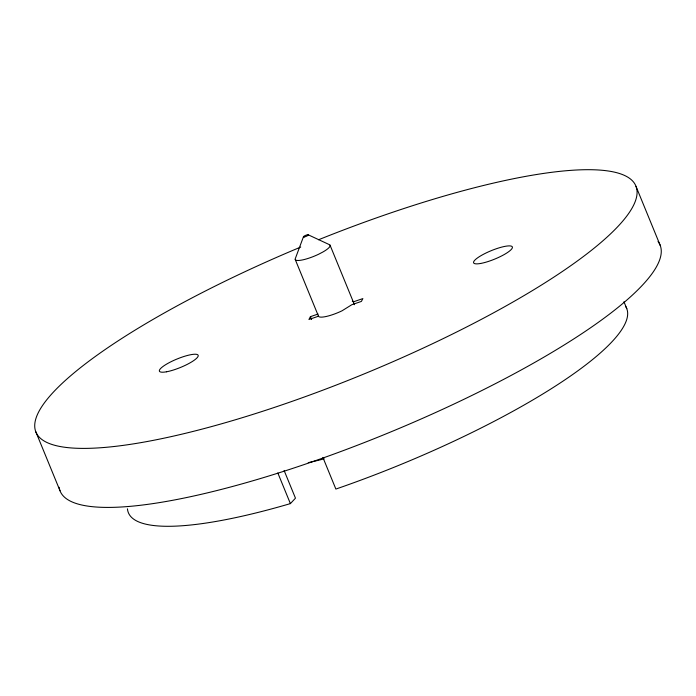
<?xml version="1.0" encoding="UTF-8"?>
<svg xmlns="http://www.w3.org/2000/svg" width="696" height="696" viewBox="0 0 696 696"><rect width="100%" height="100%" fill="white"/><g stroke="black" fill="none" stroke-linecap="round" stroke-linejoin="round"><path stroke-width="1.04" d="M303.491 236.684L295.417 258.329A18.827 4.106 -22.3 0 0 318.759 254.17L322.796 252.065A18.827 4.106 -22.3 0 0 329.051 244.496L308.154 234.77M318.081 314.026L310.416 316.671L308.911 319.516L318.49 316.21A18.827 4.106 -22.3 0 0 341.997 310.825L351.802 304.726L361.381 301.42L362.886 298.584L353.307 301.881A18.827 4.106 -22.3 0 0 352.289 301.15M127.455 508.811A269.282 58.742 -22.3 0 0 290.389 503.608L295.469 498.179L284.125 470.513M635.996 186.363L660.208 245.383M623.947 301.751L626.783 308.667M330.069 245.227L354.464 304.717M295.252 259.547L318.49 316.21M310.416 316.671L311.582 319.507M322.9 457.437L335.872 489.062A269.282 58.742 -22.3 0 0 625.521 306.197M277.826 472.967L290.389 503.608M35.792 431.729L60.004 490.75M318.577 239.746A324.214 70.722 -22.3 0 1 607.573 236.631A324.214 70.722 -22.3 0 1 90.932 448.267A324.214 70.722 -22.3 0 1 300.724 247.063M658.024 241.477A324.214 70.722 -22.3 0 1 387.254 433.373A324.214 70.722 -22.3 0 1 59.108 487.27M324.214 458.812A130.735 28.519 -22.3 0 1 308.25 462.623M166.414 371.803A20.915 4.559 -22.3 0 0 197.951 356.613A20.915 4.559 -22.3 0 0 172.016 361.241A20.915 4.559 -22.3 0 0 166.414 371.803M480.614 263.462A20.915 4.559 -22.3 0 0 512.152 248.272A20.915 4.559 -22.3 0 0 486.217 252.9A20.915 4.559 -22.3 0 0 480.614 263.462M304.335 236.936A2.619 0.574 -22.3 0 0 308.276 235.039A2.619 0.574 -22.3 0 0 305.031 235.613A2.619 0.574 -22.3 0 0 304.335 236.936"/></g></svg>
